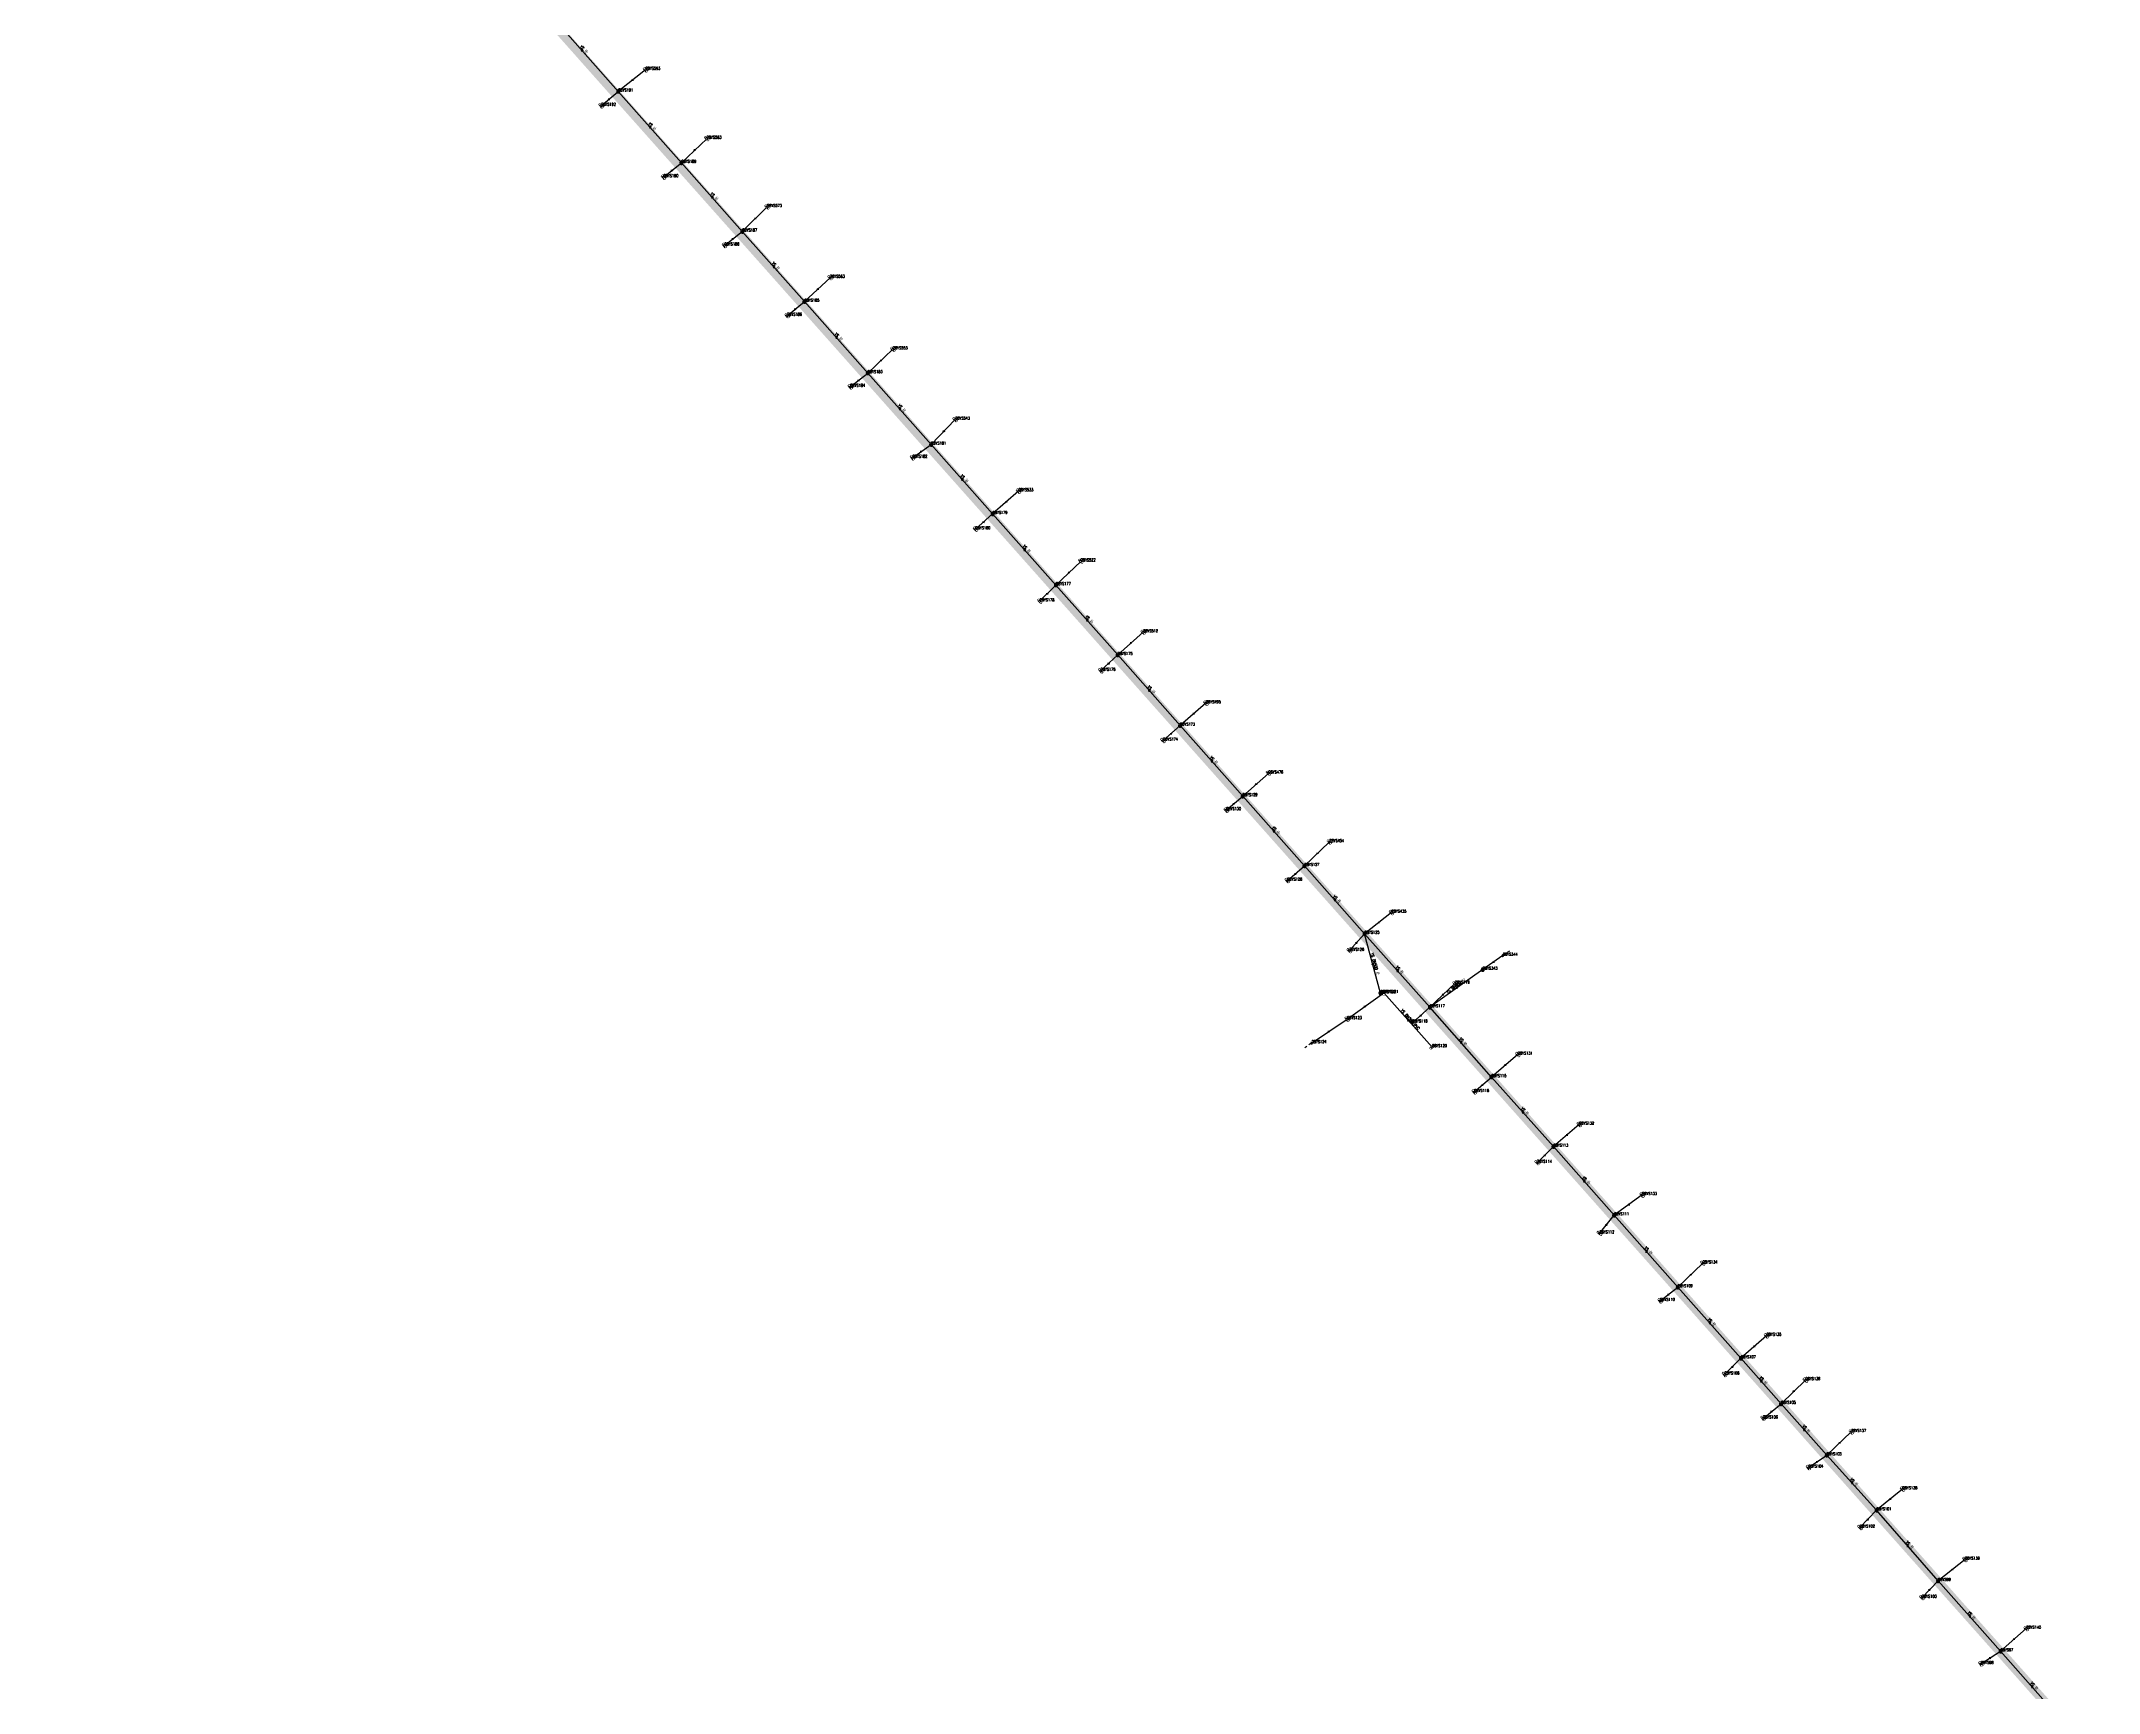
# Model space of a CAD drawing. Extents: x 78813 to 99477, y 2421021 to 2448125.
# Drawn here: x 81143 to 81800, y 2432993 to 2433521 of the extents above; entities that cross this region are included whole.
import ezdxf
from ezdxf.enums import TextEntityAlignment as Align

# ---------------------------------------------------------------- set-up
doc = ezdxf.new("R2010")
doc.units = 0
doc.set_wipeout_variables(frame=1)
doc.layers.get('0').update_dxf_attribs({"linetype": 'CONTINUOUS'})
doc.layers.add('DX_YS', color=42, linetype='CONTINUOUS')
doc.layers.add('道路', color=5, linetype='CONTINUOUS')
doc.layers.add('YSANNEXE', color=7, linetype='CONTINUOUS', true_color=0xcc9900)
doc.layers.add('YSLINE', color=7, linetype='CONTINUOUS', true_color=0xcc9900)
doc.styles.add('CcNameZT', font='txt.SHX', dxfattribs={"width": 0.8, "bigfont": 'HZTXT.SHX'})
doc.styles.get("Standard").update_dxf_attribs({"font": 'txt.shx', "bigfont": 'hztxt.shx'})

# ---------------------------------------------------------------- blocks, each defined once
blk = doc.blocks.new('PS雨水井')
blk.add_lwpolyline([(1, 0), (1, 0.1), (1, 0.1), (1, 0.2), (1, 0.3), (0.9, 0.3), (0.9, 0.4), (0.9, 0.5), (0.8, 0.5), (0.8, 0.6), (0.8, 0.6), (0.7, 0.7), (0.7, 0.7), (0.6, 0.8), (0.6, 0.8), (0.5, 0.9), (0.4, 0.9), (0.4, 0.9), (0.3, 1), (0.2, 1), (0.2, 1), (0.1, 1), (0, 1), (0, 1), (-0.1, 1), (-0.2, 1), (-0.2, 1), (-0.3, 1), (-0.4, 0.9), (-0.4, 0.9), (-0.5, 0.9), (-0.6, 0.8), (-0.6, 0.8), (-0.7, 0.7), (-0.7, 0.7), (-0.8, 0.6), (-0.8, 0.6), (-0.8, 0.5), (-0.9, 0.5), (-0.9, 0.4), (-0.9, 0.3), (-1, 0.3), (-1, 0.2), (-1, 0.1), (-1, 0.1), (-1, 0), (-1, -0.1), (-1, -0.1), (-1, -0.2), (-1, -0.3), (-0.9, -0.3), (-0.9, -0.4), (-0.9, -0.5), (-0.8, -0.5), (-0.8, -0.6), (-0.8, -0.6), (-0.7, -0.7), (-0.7, -0.7), (-0.6, -0.8), (-0.6, -0.8), (-0.5, -0.9), (-0.4, -0.9), (-0.4, -0.9), (-0.3, -1), (-0.2, -1), (-0.2, -1), (-0.1, -1), (0, -1), (0, -1), (0.1, -1), (0.2, -1), (0.2, -1), (0.3, -1), (0.4, -0.9), (0.4, -0.9), (0.5, -0.9), (0.6, -0.8), (0.6, -0.8), (0.7, -0.7), (0.7, -0.7), (0.8, -0.6), (0.8, -0.6), (0.8, -0.5), (0.9, -0.5), (0.9, -0.4), (0.9, -0.3), (1, -0.3), (1, -0.2), (1, -0.1), (1, 0)], close=True)
blk.add_wipeout([(1, 0), (1, 0.1), (1, 0.1), (1, 0.2), (1, 0.3), (0.9, 0.3), (0.9, 0.4), (0.9, 0.5), (0.8, 0.5), (0.8, 0.6), (0.8, 0.6), (0.7, 0.7), (0.7, 0.7), (0.6, 0.8), (0.6, 0.8), (0.5, 0.9), (0.4, 0.9), (0.4, 0.9), (0.3, 1), (0.2, 1), (0.2, 1), (0.1, 1), (0, 1), (0, 1), (-0.1, 1), (-0.2, 1), (-0.2, 1), (-0.3, 1), (-0.4, 0.9), (-0.4, 0.9), (-0.5, 0.9), (-0.6, 0.8), (-0.6, 0.8), (-0.7, 0.7), (-0.7, 0.7), (-0.8, 0.6), (-0.8, 0.6), (-0.8, 0.5), (-0.9, 0.5), (-0.9, 0.4), (-0.9, 0.3), (-1, 0.3), (-1, 0.2), (-1, 0.1), (-1, 0.1), (-1, 0), (-1, -0.1), (-1, -0.1), (-1, -0.2), (-1, -0.3), (-0.9, -0.3), (-0.9, -0.4), (-0.9, -0.5), (-0.8, -0.5), (-0.8, -0.6), (-0.8, -0.6), (-0.7, -0.7), (-0.7, -0.7), (-0.6, -0.8), (-0.6, -0.8), (-0.5, -0.9), (-0.4, -0.9), (-0.4, -0.9), (-0.3, -1), (-0.2, -1), (-0.2, -1), (-0.1, -1), (0, -1), (0, -1), (0.1, -1), (0.2, -1), (0.2, -1), (0.3, -1), (0.4, -0.9), (0.4, -0.9), (0.5, -0.9), (0.6, -0.8), (0.6, -0.8), (0.7, -0.7), (0.7, -0.7), (0.8, -0.6), (0.8, -0.6), (0.8, -0.5), (0.9, -0.5), (0.9, -0.4), (0.9, -0.3), (1, -0.3), (1, -0.2), (1, -0.1)])
for p, q in [((-1, 0), (0, 0)), ((-0.9, 0.5), (0, 0.5)), ((0, 1), (0, 0)), ((0, 0.5), (0.9, 0.5)), ((0, 0), (0, -1)), ((0, 0), (1, 0)), ((-0.9, -0.5), (0, -0.5)), ((0, -0.5), (0.9, -0.5))]:
    blk.add_line(p, q)
blk = doc.blocks.new('PS雨篦')
blk.add_lwpolyline([(-1.5, 0.5), (0, 0.5), (1.5, 0.5), (1.5, -0.5), (0, -0.5), (-1.5, -0.5)], close=True)
blk.add_wipeout([(-1.5, 0.5), (0, 0.5), (1.5, 0.5), (1.5, -0.5), (0, -0.5), (-1.5, -0.5)])
for p, q in [((-0.5, -0.5), (-0.5, 0.5)), ((0.5, -0.5), (0.5, 0.5))]:
    blk.add_line(p, q)
blk = doc.blocks.new('PS非普查')
blk.add_lwpolyline([(3.7, 0), (5.3, 0)])
blk.add_wipeout([(0.5, 0), (0.5, 0), (0.5, 0.1), (0.5, 0.1), (0.5, 0.1), (0.5, 0.2), (0.5, 0.2), (0.4, 0.2), (0.4, 0.3), (0.4, 0.3), (0.4, 0.3), (0.4, 0.3), (0.3, 0.4), (0.3, 0.4), (0.3, 0.4), (0.2, 0.4), (0.2, 0.4), (0.2, 0.5), (0.2, 0.5), (0.1, 0.5), (0.1, 0.5), (0.1, 0.5), (0, 0.5), (0, 0.5), (-0.1, 0.5), (-0.1, 0.5), (-0.1, 0.5), (-0.2, 0.5), (-0.2, 0.5), (-0.2, 0.4), (-0.3, 0.4), (-0.3, 0.4), (-0.3, 0.4), (-0.3, 0.4), (-0.4, 0.3), (-0.4, 0.3), (-0.4, 0.3), (-0.4, 0.3), (-0.4, 0.2), (-0.5, 0.2), (-0.5, 0.2), (-0.5, 0.1), (-0.5, 0.1), (-0.5, 0.1), (-0.5, 0), (-0.5, 0), (-0.5, 0), (-0.5, -0.1), (-0.5, -0.1), (-0.5, -0.1), (-0.5, -0.2), (-0.5, -0.2), (-0.4, -0.2), (-0.4, -0.3), (-0.4, -0.3), (-0.4, -0.3), (-0.4, -0.3), (-0.3, -0.4), (-0.3, -0.4), (-0.3, -0.4), (-0.3, -0.4), (-0.2, -0.4), (-0.2, -0.5), (-0.2, -0.5), (-0.1, -0.5), (-0.1, -0.5), (-0.1, -0.5), (0, -0.5), (0, -0.5), (0.1, -0.5), (0.1, -0.5), (0.1, -0.5), (0.2, -0.5), (0.2, -0.5), (0.2, -0.4), (0.2, -0.4), (0.3, -0.4), (0.3, -0.4), (0.3, -0.4), (0.4, -0.3), (0.4, -0.3), (0.4, -0.3), (0.4, -0.3), (0.4, -0.2), (0.5, -0.2), (0.5, -0.2), (0.5, -0.1), (0.5, -0.1), (0.5, -0.1)])
blk.add_line((0.5, 0), (2.1, 0))
blk.add_lwpolyline([(0.5, 0), (0.5, 0), (0.5, 0.1), (0.5, 0.1), (0.5, 0.1), (0.5, 0.2), (0.5, 0.2), (0.4, 0.2), (0.4, 0.3), (0.4, 0.3), (0.4, 0.3), (0.4, 0.3), (0.3, 0.4), (0.3, 0.4), (0.3, 0.4), (0.2, 0.4), (0.2, 0.4), (0.2, 0.5), (0.2, 0.5), (0.1, 0.5), (0.1, 0.5), (0.1, 0.5), (0, 0.5), (0, 0.5), (-0.1, 0.5), (-0.1, 0.5), (-0.1, 0.5), (-0.2, 0.5), (-0.2, 0.5), (-0.2, 0.4), (-0.3, 0.4), (-0.3, 0.4), (-0.3, 0.4), (-0.3, 0.4), (-0.4, 0.3), (-0.4, 0.3), (-0.4, 0.3), (-0.4, 0.3), (-0.4, 0.2), (-0.5, 0.2), (-0.5, 0.2), (-0.5, 0.1), (-0.5, 0.1), (-0.5, 0.1), (-0.5, 0), (-0.5, 0), (-0.5, 0), (-0.5, -0.1), (-0.5, -0.1), (-0.5, -0.1), (-0.5, -0.2), (-0.5, -0.2), (-0.4, -0.2), (-0.4, -0.3), (-0.4, -0.3), (-0.4, -0.3), (-0.4, -0.3), (-0.3, -0.4), (-0.3, -0.4), (-0.3, -0.4), (-0.3, -0.4), (-0.2, -0.4), (-0.2, -0.5), (-0.2, -0.5), (-0.1, -0.5), (-0.1, -0.5), (-0.1, -0.5), (0, -0.5), (0, -0.5), (0.1, -0.5), (0.1, -0.5), (0.1, -0.5), (0.2, -0.5), (0.2, -0.5), (0.2, -0.4), (0.2, -0.4), (0.3, -0.4), (0.3, -0.4), (0.3, -0.4), (0.4, -0.3), (0.4, -0.3), (0.4, -0.3), (0.4, -0.3), (0.4, -0.2), (0.5, -0.2), (0.5, -0.2), (0.5, -0.1), (0.5, -0.1), (0.5, -0.1), (0.5, 0)], close=True)
blk = doc.blocks.new('LX')
for p, q in [((-0.866, 0.5), (0, 0)), ((0, 0), (-0.866, -0.5))]:
    blk.add_line(p, q)

msp = doc.modelspace()

# ---------------------------------------------------------------- linework, layer by layer
at = {"layer": 'YSLINE'}
for p, q in [((81327.31, 2433504.81), (81303.84, 2433531.27)), ((81336.02, 2433511.72), (81327.31, 2433504.81)), ((81321.82, 2433500.24), (81327.31, 2433504.81)), ((81347.48, 2433482.02), (81327.31, 2433504.81)), ((81355.55, 2433489.72), (81347.48, 2433482.02)), ((81341.76, 2433477.46), (81347.48, 2433482.02)), ((81366.91, 2433460.08), (81347.48, 2433482.02)), ((81374.83, 2433467.92), (81366.91, 2433460.08)), ((81361.22, 2433455.64), (81366.91, 2433460.08)), ((81386.77, 2433437.67), (81366.91, 2433460.08)), ((81394.91, 2433445.31), (81386.77, 2433437.67)), ((81381.22, 2433433.19), (81386.77, 2433437.67)), ((81406.98, 2433414.86), (81386.77, 2433437.67)), ((81414.98, 2433422.46), (81406.98, 2433414.86)), ((81401.38, 2433410.47), (81406.98, 2433414.86)), ((81427.22, 2433392.05), (81406.98, 2433414.86)), ((81434.86, 2433400), (81427.22, 2433392.05)), ((81421.26, 2433387.83), (81427.22, 2433392.05)), ((81446.84, 2433369.87), (81427.22, 2433392.05)), ((81455.09, 2433377.15), (81446.84, 2433369.87)), ((81441.36, 2433365), (81446.84, 2433369.87)), ((81467.04, 2433347.17), (81446.84, 2433369.87)), ((81474.96, 2433354.73), (81467.04, 2433347.17)), ((81461.82, 2433341.96), (81467.04, 2433347.17)), ((81486.77, 2433324.83), (81467.04, 2433347.17)), ((81494.89, 2433332.07), (81486.77, 2433324.83)), ((81481.32, 2433319.79), (81486.77, 2433324.83)), ((81506.69, 2433302.29), (81486.77, 2433324.83)), ((81514.94, 2433309.43), (81506.69, 2433302.29)), ((81501.26, 2433297.5), (81506.69, 2433302.29)), ((81526.66, 2433279.74), (81506.69, 2433302.29)), ((81534.87, 2433287.02), (81526.66, 2433279.74)), ((81521.42, 2433275.3), (81526.66, 2433279.74)), ((81546.41, 2433257.46), (81526.66, 2433279.74)), ((81554.3, 2433265.08), (81546.41, 2433257.46)), ((81540.92, 2433252.8), (81546.41, 2433257.46)), ((81565.6, 2433235.81), (81546.41, 2433257.46)), ((81574.2, 2433242.53), (81565.6, 2433235.81)), ((81560.7, 2433230.36), (81565.6, 2433235.81)), ((81586.44, 2433212.31), (81565.6, 2433235.81)), ((81570.68, 2433216.84), (81565.6, 2433235.81)), ((81609.73, 2433228.81), (81603.31, 2433224.33)), ((81603.31, 2433224.33), (81586.44, 2433212.31)), ((81594.42, 2433219.87), (81586.44, 2433212.31)), ((81559.99, 2433208.54), (81571.69, 2433216.91)), ((81571.69, 2433216.91), (81570.68, 2433216.84)), ((81587.12, 2433199.59), (81571.69, 2433216.91)), ((81580.94, 2433207.46), (81586.44, 2433212.31)), ((81606.12, 2433190.02), (81586.44, 2433212.31)), ((81548.68, 2433200.87), (81559.99, 2433208.54)), ((81614.5, 2433197.21), (81606.12, 2433190.02)), ((81600.6, 2433185.3), (81606.12, 2433190.02)), ((81625.89, 2433167.8), (81606.12, 2433190.02)), ((81634.14, 2433174.84), (81625.89, 2433167.8)), ((81620.63, 2433162.65), (81625.89, 2433167.8)), ((81645.26, 2433145.87), (81625.89, 2433167.8)), ((81654.19, 2433152.36), (81645.26, 2433145.87)), ((81640.57, 2433140.11), (81645.26, 2433145.87)), ((81665.6, 2433122.92), (81645.26, 2433145.87)), ((81673.51, 2433130.51), (81665.6, 2433122.92)), ((81659.92, 2433118.55), (81665.6, 2433122.92)), ((81685.75, 2433100.21), (81665.6, 2433122.92)), ((81693.9, 2433107.39), (81685.75, 2433100.21)), ((81680.51, 2433095.04), (81685.75, 2433100.21)), ((81698.54, 2433085.67), (81685.75, 2433100.21)), ((81706.33, 2433093.23), (81698.54, 2433085.67)), ((81692.8, 2433081.03), (81698.54, 2433085.67)), ((81713.14, 2433069.25), (81698.54, 2433085.67)), ((81720.96, 2433076.69), (81713.14, 2433069.25)), ((81707.31, 2433065.3), (81713.14, 2433069.25)), ((81729.05, 2433051.68), (81713.14, 2433069.25)), ((81737.32, 2433058.4), (81729.05, 2433051.68)), ((81723.73, 2433046.16), (81729.05, 2433051.68)), ((81748.68, 2433029.12), (81729.05, 2433051.68)), ((81757.28, 2433035.93), (81748.68, 2433029.12)), ((81743.49, 2433023.74), (81748.68, 2433029.12)), ((81768.64, 2433006.63), (81748.68, 2433029.12)), ((81776.81, 2433013.87), (81768.64, 2433006.63)), ((81762.32, 2433002.6), (81768.64, 2433006.63)), ((81788.53, 2432984.09), (81768.64, 2433006.63))]:
    msp.add_line(p, q, dxfattribs=at)

# ---------------------------------------------------------------- block references
at = {"layer": 'YSANNEXE', "yscale": 0.5, "zscale": 0.5}
for p, xscale, rotation in [((81315.58, 2433518.04), 0.5000000001075615, 131.780292868972), ((81337.39, 2433493.42), 0.5000000001075615, 131.780292868972), ((81357.2, 2433471.05), 0.5000000001075615, 131.780292868972), ((81376.84, 2433448.87), 0.5000000001075615, 131.780292868972), ((81396.88, 2433426.27), 0.5000000001075615, 131.780292868972), ((81417.1, 2433403.46), 0.5000000001075615, 131.780292868972), ((81437.03, 2433380.96), 0.4999999998822632, 131.207335097775), ((81456.94, 2433358.52), 0.5000000001075615, 131.780292868972), ((81476.9, 2433336), 0.4999999998822632, 131.207335097775), ((81496.73, 2433313.56), 0.4999999998822632, 131.207335097775), ((81516.68, 2433291.02), 0.5000000001075615, 131.780292868972), ((81536.54, 2433268.6), 0.5000000001075615, 131.780292868972), ((81556.01, 2433246.64), 0.5000000001075615, 131.780292868972), ((81568.14, 2433226.33), 0.4999999998417305, 104.8512765145052), ((81576.02, 2433224.06), 0.5000000001075615, 131.780292868972), ((81565.84, 2433212.72), 0.4999999999741467, 35.52338329475418), ((81554.34, 2433204.7), 0.4999999999224036, 34.37746769511482), ((81596.28, 2433201.17), 0.4999999998822632, 131.207335097775), ((81616.01, 2433178.91), 0.5000000001075615, 131.780292868972), ((81635.57, 2433156.83), 0.4999999998822632, 131.207335097775), ((81649.73, 2433149.11), 0.4999999998869559, 216.0050887451742), ((81655.43, 2433134.39), 0.5000000001075615, 131.780292868972), ((81675.68, 2433111.56), 0.5000000001075615, 131.780292868972), ((81692.14, 2433092.94), 0.4999999998822632, 131.207335097775), ((81705.84, 2433077.46), 0.5000000001075615, 131.780292868972), ((81721.09, 2433060.47), 0.4999999999314776, 132.353250683177), ((81738.86, 2433040.4), 0.4999999998822632, 131.207335097775), ((81758.66, 2433017.88), 0.5000000001075615, 131.780292868972), ((81778.58, 2432995.36), 0.4999999998822632, 131.207335097775)]:
    msp.add_blockref('LX', p, dxfattribs=dict(at, xscale=xscale, rotation=rotation))

# ---------------------------------------------------------------- texts
at = {"layer": 'DX_YS', "style": 'CcNameZT', "width": 0.8}
for s, rotation, p in [(' YS 砼', 311.56022, (81315.76, 2433518.2, 0.93)), (' YS 砼', 311.5269, (81337.58, 2433493.58, 0.94)), (' YS 砼', 311.51505, (81357.38, 2433471.22, 0.9)), (' YS 砼', 311.56059, (81377.03, 2433449.04, 0.87)), (' YS 砼', 311.54174, (81397.07, 2433426.43, 1.29)), (' YS 砼', 311.58345, (81417.29, 2433403.62, 1.38)), (' YS 砼', 311.48956, (81437.22, 2433381.13, 1.34)), (' YS 砼', 311.66376, (81457.13, 2433358.69, 1.28)), (' YS 砼', 311.44817, (81477.09, 2433336.17, 1.3)), (' YS 砼', 311.4776, (81496.92, 2433313.73, 1.29)), (' YS 砼', 311.5266, (81516.87, 2433291.18, 1.26)), (' YS 砼', 311.55507, (81536.73, 2433268.77, 1.21)), (' YS 砼', 311.54867, (81556.19, 2433246.8, 1.25)), (' YS DN500 砼', 284.99231, (81568.38, 2433226.39, 2)), (' YS 砼', 311.56946, (81576.21, 2433224.23, 1.23)), (' YS 砼', 311.43896, (81596.47, 2433201.33, 1.1)), (' YS 砼', 311.6553, (81616.19, 2433179.07, 1.07)), (' YS 砼', 311.44914, (81635.76, 2433157, 1.13)), (' YS 砼', 311.5603, (81655.62, 2433134.56, 1.08)), (' YS 砼', 311.57444, (81675.86, 2433111.73, 1.09)), (' YS 砼', 311.33987, (81692.33, 2433093.11, 1.04)), (' YS 砼', 311.63874, (81706.02, 2433077.63, 0.97)), (' YS 砼', 312.17387, (81721.28, 2433060.63, 0.88)), (' YS 砼', 311.02153, (81739.05, 2433040.57, 0.84)), (' YS 砼', 311.59034, (81758.84, 2433018.04, 0.89)), (' YS 砼', 311.4235, (81778.77, 2432995.53, 0.66))]:
    msp.add_text(s, height=0.9, rotation=rotation, dxfattribs=at).set_placement(p, align=Align.CENTER)

# ---------------------------------------------------------------- next in the draw order: block references
at = {"layer": 'DX_YS', "yscale": 0.5, "zscale": 0.5}
for name, p, xscale, rotation in [('PS雨篦', (81336.02, 2433511.72, 2.18), 0.5000000001842033, 128.4378137416321), ('PS雨篦', (81321.82, 2433500.24, 2.26), 0.4999999999783211, 309.757299109444), ('PS雨篦', (81355.55, 2433489.72, 1.88), 0.4999999998676801, 133.6380605970679), ('PS雨篦', (81341.76, 2433477.46, 1.92), 0.499999999874101, 308.5974438727045), ('PS雨篦', (81374.83, 2433467.92, 1.91), 0.4999999999348334, 134.7055816034635), ('PS雨篦', (81361.22, 2433455.64, 1.98), 0.4999999998603968, 307.899366330155), ('PS雨篦', (81394.91, 2433445.31, 2.09), 0.4999999998331016, 133.1662025079335), ('PS雨篦', (81381.22, 2433433.19, 1.82), 0.5000000000266666, 308.9145604567697), ('PS雨篦', (81414.98, 2433422.46, 1.98), 0.5000000001367843, 133.5411822954104), ('PS雨篦', (81401.38, 2433410.47, 2.12), 0.4999999999357862, 308.1255827084304), ('PS雨篦', (81434.86, 2433400, 2.06), 0.5000000001238516, 136.1394424382479), ('PS雨篦', (81421.26, 2433387.83, 2.08), 0.4999999998564177, 305.3317361014845), ('PS雨篦', (81455.09, 2433377.15, 2.08), 0.5000000001730077, 131.4234359934116), ('PS雨篦', (81441.36, 2433365, 1.96), 0.4999999999929121, 311.6575330879696), ('PS雨篦', (81474.96, 2433354.73, 2.06), 0.4999999999700379, 133.6633040104337), ('PS雨篦', (81461.82, 2433341.96, 1.99), 0.5000000000523143, 314.9560193619069), ('PS雨篦', (81494.89, 2433332.07, 2.09), 0.5000000001253059, 131.6873377504001), ('PS雨篦', (81481.32, 2433319.79, 2.09), 0.4999999998998307, 312.8053729410238), ('PS雨篦', (81514.94, 2433309.43, 2.16), 0.5000000000206302, 130.8593486371265), ('PS雨篦', (81501.26, 2433297.5, 2.09), 0.4999999999454613, 311.4634330441837), ('PS雨篦', (81534.87, 2433287.02, 2.08), 0.5000000000123457, 131.5732289257287), ('PS雨篦', (81521.42, 2433275.3, 2.29), 0.4999999999514556, 310.2583998604255), ('PS雨篦', (81554.3, 2433265.08, 2.17), 0.5000000001229326, 134.020838205044), ('PS雨篦', (81540.92, 2433252.8, 2.17), 0.5000000000031067, 310.3175904545387), ('PS雨篦', (81574.2, 2433242.53, 2.31), 0.499999999886675, 128.0315794516597), ('PS雨篦', (81560.7, 2433230.36, 2.22), 0.4999999999144294, 318.058107712473), ('PS非普查', (81609.73, 2433228.81, 1.2), 0.4999999999687189, 34.86003567757001), ('PS雨篦', (81594.42, 2433219.87, 2.22), 0.5000000000515271, 133.4468593623469), ('PS雨篦', (81571.69, 2433216.91, 2.61), 0.4999999999694589, 93.6968747867665), ('PS雨篦', (81559.99, 2433208.54, 3.08), 0.5000000001177429, 305.5751856231894), ('PS雨篦', (81580.94, 2433207.46, 2.12), 0.5000000000927745, 311.4047307796966), ('PS非普查', (81548.68, 2433200.87, 2.95), 0.4999999998874984, 214.1553564721307), ('PS雨篦', (81587.12, 2433199.59, 2.77), 0.4999999998998826, 41.69364098912555), ('PS雨篦', (81614.5, 2433197.21, 2.26), 0.4999999998929543, 130.6575939179149), ('PS雨篦', (81600.6, 2433185.3, 2.24), 0.4999999999004749, 310.5516886727613), ('PS雨篦', (81634.14, 2433174.84, 2.38), 0.5000000001077765, 130.4826794932585), ('PS雨篦', (81620.63, 2433162.65, 2.1), 0.5000000000813434, 314.3832295743006), ('PS雨篦', (81654.19, 2433152.36, 2.39), 0.5000000001034389, 126.0189814074201), ('PS雨篦', (81640.57, 2433140.11, 2.21), 0.5000000000132363, 320.8001932337584), ('PS雨篦', (81673.51, 2433130.51, 1.92), 0.5000000000722694, 133.8319165038256), ('PS雨篦', (81659.92, 2433118.55, 2.21), 0.4999999998666147, 307.5505696005497), ('PS雨篦', (81693.9, 2433107.39, 2.29), 0.4999999998916347, 131.3526885230847), ('PS雨篦', (81680.51, 2433095.04, 2.29), 0.4999999999912447, 314.6423530895547), ('PS雨篦', (81706.33, 2433093.23, 2.63), 0.5000000000800732, 134.1377727482646), ('PS雨篦', (81692.8, 2433081.03, 2.36), 0.4999999999322483, 309.0249145622958), ('PS雨篦', (81720.96, 2433076.69, 2.31), 0.4999999999683691, 133.5475518121347), ('PS雨篦', (81707.31, 2433065.3, 2.31), 0.4999999999500024, 304.1301186273117), ('PS雨篦', (81737.32, 2433058.4, 2.19), 0.4999999999915797, 129.1243879655563), ('PS雨篦', (81723.73, 2433046.16, 2.33), 0.50000000006198, 316.0988621209671), ('PS雨篦', (81757.28, 2433035.93, 2.08), 0.4999999999745873, 128.3514448481608), ('PS雨篦', (81743.49, 2433023.74, 2.2), 0.500000000024294, 316.0680383409642), ('PS雨篦', (81776.81, 2433013.87, 2.12), 0.4999999999377495, 131.5267175661362), ('PS雨篦', (81762.32, 2433002.6, 2.18), 0.5000000000477038, 302.5649372137121)]:
    msp.add_blockref(name, p, dxfattribs=dict(at, xscale=xscale, rotation=rotation))
at = {"layer": 'DX_YS', "xscale": 0.5, "yscale": 0.5, "zscale": 0.5}
for p in [(81327.31, 2433504.81, 0.93), (81347.48, 2433482.02, 0.94), (81366.91, 2433460.08, 0.9), (81386.77, 2433437.67, 0.87), (81406.98, 2433414.86, 1.29), (81427.22, 2433392.05, 1.38), (81446.84, 2433369.87, 1.34), (81467.04, 2433347.17, 1.28), (81486.77, 2433324.83, 1.3), (81506.69, 2433302.29, 1.29), (81526.66, 2433279.74, 1.26), (81546.41, 2433257.46, 1.21), (81565.6, 2433235.81, 1.25), (81603.31, 2433224.33, 1.15), (81586.44, 2433212.31, 1.23), (81606.12, 2433190.02, 1.1), (81625.89, 2433167.8, 1.07), (81645.26, 2433145.87, 1.13), (81665.6, 2433122.92, 1.08), (81685.75, 2433100.21, 1.09), (81698.54, 2433085.67, 1.04), (81713.14, 2433069.25, 0.97), (81729.05, 2433051.68, 0.88), (81748.68, 2433029.12, 0.84), (81768.64, 2433006.63, 0.89)]:
    msp.add_blockref('PS雨水井', p, dxfattribs=at)

# ---------------------------------------------------------------- next in the draw order: block references
msp.add_blockref('PS雨水井', (81570.68, 2433216.84, 2), dxfattribs=at)
at = {"layer": 'YSANNEXE', "yscale": 0.5, "zscale": 0.5}
for p, xscale, rotation in [((81331.66, 2433508.26), 0.500000000041047, 218.2969199518953), ((81324.56, 2433502.52), 0.4999999999792266, 39.53408786026023), ((81351.52, 2433485.87), 0.4999999999186057, 223.453540091652), ((81344.62, 2433479.74), 0.4999999998864714, 38.38817225690372), ((81370.87, 2433464), 0.500000000074041, 224.5994556996546), ((81364.07, 2433457.86), 0.5000000000105147, 37.81521448019213), ((81390.84, 2433441.49), 0.5000000001499065, 222.8805823236734), ((81384, 2433435.43), 0.5000000001339261, 38.96113008887203), ((81410.98, 2433418.66), 0.4999999999186057, 223.453540091652), ((81404.18, 2433412.66), 0.4999999998864714, 38.38817225690372), ((81431.04, 2433396.03), 0.4999999998439218, 226.318329060497), ((81424.24, 2433389.94), 0.4999999999741467, 35.52338329475418), ((81450.97, 2433373.51), 0.5000000000164332, 221.1617089229225), ((81444.1, 2433367.43), 0.499999999918455, 41.82591903435983), ((81471, 2433350.95), 0.4999999999186057, 223.453540091652), ((81464.43, 2433344.57), 0.4999999998802595, 44.69070800721386), ((81490.83, 2433328.45), 0.500000000053506, 221.734666722504), ((81484.04, 2433322.31), 0.4999999998393814, 42.97183461574548), ((81510.82, 2433305.86), 0.4999999998764285, 220.5887511085065), ((81503.98, 2433299.89), 0.4999999998787904, 41.25296123318996), ((81530.77, 2433283.38), 0.500000000053506, 221.734666722504), ((81524.04, 2433277.52), 0.500000000136766, 40.10704567751556), ((81550.36, 2433261.27), 0.49999999992003, 224.0264978868281), ((81543.67, 2433255.13), 0.500000000136766, 40.10704567751556), ((81569.9, 2433239.17), 0.500000000041047, 218.2969199518953), ((81563.15, 2433233.08), 0.5000000000436156, 48.12845479608112), ((81606.52, 2433226.57), 0.5000000000275808, 214.8591731774335), ((81594.88, 2433218.32), 0.5000000000289987, 215.4321309752253), ((81590.43, 2433216.09), 0.4999999999186057, 223.453540091652), ((81579.4, 2433208.25), 0.5000000001075615, 131.780292868972), ((81583.69, 2433209.88), 0.4999999998787904, 41.25296123318996), ((81610.31, 2433193.62), 0.4999999998764285, 220.5887511085065), ((81603.36, 2433187.66), 0.4999999999234024, 40.68000344484277), ((81630.01, 2433171.32), 0.4999999998764285, 220.5887511085065), ((81623.26, 2433165.23), 0.5000000000362423, 44.11775023038089), ((81642.91, 2433142.99), 0.5000000001585412, 50.99324378081111), ((81669.56, 2433126.71), 0.49999999992003, 224.0264978868281), ((81662.76, 2433120.73), 0.5000000000105147, 37.81521448019213), ((81689.82, 2433103.8), 0.5000000000164332, 221.1617089229225), ((81683.13, 2433097.62), 0.4999999998802595, 44.69070800721386), ((81702.43, 2433089.45), 0.49999999992003, 224.0264978868281), ((81695.67, 2433083.35), 0.5000000001339261, 38.96113008887203), ((81710.22, 2433067.28), 0.4999999999224036, 34.37746769511482), ((81717.05, 2433072.97), 0.4999999999186057, 223.453540091652), ((81733.18, 2433055.04), 0.500000000103936, 218.869877754271), ((81726.39, 2433048.92), 0.4999999998289463, 45.83662359235585), ((81752.98, 2433032.53), 0.500000000041047, 218.2969199518953), ((81746.09, 2433026.43), 0.4999999998289463, 45.83662359235585), ((81772.72, 2433010.25), 0.500000000053506, 221.734666722504), ((81765.48, 2433004.62), 0.4999999999213408, 32.65859430944379)]:
    msp.add_blockref('LX', p, dxfattribs=dict(at, xscale=xscale, rotation=rotation))

# ---------------------------------------------------------------- next in the draw order: texts
at = {"layer": 'DX_YS', "width": 0.8}
for s, p in [('28YS593', (81336.02, 2433511.72, 2.18)), ('28YS192', (81321.82, 2433500.24, 2.26)), ('28YS191', (81327.31, 2433504.81, 0.93)), ('28YS583', (81355.55, 2433489.72, 1.88)), ('28YS189', (81347.48, 2433482.02, 0.94)), ('28YS190', (81341.76, 2433477.46, 1.92)), ('28YS573', (81374.83, 2433467.92, 1.91)), ('28YS188', (81361.22, 2433455.64, 1.98)), ('28YS187', (81366.91, 2433460.08, 0.9)), ('28YS563', (81394.91, 2433445.31, 2.09)), ('28YS185', (81386.77, 2433437.67, 0.87)), ('28YS186', (81381.22, 2433433.19, 1.82)), ('28YS553', (81414.98, 2433422.46, 1.98)), ('28YS183', (81406.98, 2433414.86, 1.29)), ('28YS184', (81401.38, 2433410.47, 2.12)), ('28YS543', (81434.86, 2433400, 2.06)), ('28YS181', (81427.22, 2433392.05, 1.38)), ('28YS182', (81421.26, 2433387.83, 2.08)), ('28YS533', (81455.09, 2433377.15, 2.08)), ('28YS179', (81446.84, 2433369.87, 1.34)), ('28YS180', (81441.36, 2433365, 1.96)), ('28YS522', (81474.96, 2433354.73, 2.06)), ('28YS178', (81461.82, 2433341.96, 1.99)), ('28YS177', (81467.04, 2433347.17, 1.28)), ('28YS512', (81494.89, 2433332.07, 2.09)), ('28YS175', (81486.77, 2433324.83, 1.3)), ('28YS176', (81481.32, 2433319.79, 2.09)), ('28YS495', (81514.94, 2433309.43, 2.16)), ('28YS174', (81501.26, 2433297.5, 2.09)), ('28YS173', (81506.69, 2433302.29, 1.29)), ('28YS476', (81534.87, 2433287.02, 2.08)), ('28YS129', (81526.66, 2433279.74, 1.26)), ('28YS130', (81521.42, 2433275.3, 2.29)), ('28YS454', (81554.3, 2433265.08, 2.17)), ('28YS127', (81546.41, 2433257.46, 1.21)), ('28YS128', (81540.92, 2433252.8, 2.17)), ('28YS435', (81574.2, 2433242.53, 2.31)), ('28YS126', (81560.7, 2433230.36, 2.22)), ('28YS125', (81565.6, 2433235.81, 1.25)), ('28YS343', (81603.31, 2433224.33, 1.15)), ('28YS344', (81609.73, 2433228.81, 1.2)), ('28YS119', (81594.42, 2433219.87, 2.22)), ('28YS117', (81586.44, 2433212.31, 1.23)), ('28YS123', (81559.99, 2433208.54, 3.08)), ('28YS118', (81580.94, 2433207.46, 2.12)), ('28YS124', (81548.68, 2433200.87, 2.95)), ('28YS120', (81587.12, 2433199.59, 2.77)), ('28YS131', (81614.5, 2433197.21, 2.26)), ('28YS116', (81600.6, 2433185.3, 2.24)), ('28YS115', (81606.12, 2433190.02, 1.1)), ('28YS132', (81634.14, 2433174.84, 2.38)), ('28YS113', (81625.89, 2433167.8, 1.07)), ('28YS114', (81620.63, 2433162.65, 2.1)), ('28YS133', (81654.19, 2433152.36, 2.39)), ('28YS111', (81645.26, 2433145.87, 1.13)), ('28YS112', (81640.57, 2433140.11, 2.21)), ('28YS134', (81673.51, 2433130.51, 1.92)), ('28YS109', (81665.6, 2433122.92, 1.08)), ('28YS110', (81659.92, 2433118.55, 2.21)), ('28YS135', (81693.9, 2433107.39, 2.29)), ('28YS107', (81685.75, 2433100.21, 1.09)), ('28YS108', (81680.51, 2433095.04, 2.29)), ('28YS136', (81706.33, 2433093.23, 2.63)), ('28YS106', (81692.8, 2433081.03, 2.36)), ('28YS105', (81698.54, 2433085.67, 1.04)), ('28YS137', (81720.96, 2433076.69, 2.31)), ('28YS103', (81713.14, 2433069.25, 0.97)), ('28YS104', (81707.31, 2433065.3, 2.31)), ('28YS138', (81737.32, 2433058.4, 2.19)), ('28YS101', (81729.05, 2433051.68, 0.88)), ('28YS102', (81723.73, 2433046.16, 2.33)), ('28YS139', (81757.28, 2433035.93, 2.08)), ('28YS99', (81748.68, 2433029.12, 0.84)), ('28YS100', (81743.49, 2433023.74, 2.2)), ('28YS140', (81776.81, 2433013.87, 2.12)), ('28YS98', (81762.32, 2433002.6, 2.18)), ('28YS97', (81768.64, 2433006.63, 0.89))]:
    msp.add_text(s, height=0.9, dxfattribs=at).set_placement(p)
at = {"layer": 'DX_YS', "style": 'CcNameZT', "width": 0.8}
for s, rotation, p in [(' YS DN800 砼', 35.47691, (81594.73, 2433218.53, 1.15)), (' YS DN200 PVC', 311.69364, (81579.59, 2433208.41, 2.77))]:
    msp.add_text(s, height=0.9, rotation=rotation, dxfattribs=at).set_placement(p, align=Align.CENTER)

# ---------------------------------------------------------------- next in the draw order: linework, layer by layer
at = {"layer": '道路', "const_width": 3, "flags": 128}
msp.add_lwpolyline([(82930.51, 2431746.04), (82854.8, 2431777.71), (82135.24, 2432593.6), (81000.62, 2433870.96), (80813.47, 2434085.93), (80466.25, 2434366.31), (79884.14, 2435190.29), (79784.33, 2435433.39), (79384.6, 2436784.4), (79519.52, 2437728.19), (79495.61, 2437930.39)], dxfattribs=at)

# ---------------------------------------------------------------- next in the draw order: texts
at = {"layer": 'DX_YS', "width": 0.8}
for s, p in [('28YS122', (81570.68, 2433216.84, 2)), ('28YS121', (81571.69, 2433216.91, 2.61))]:
    msp.add_text(s, height=0.9, dxfattribs=at).set_placement(p)

doc.saveas('drawing.dxf')
